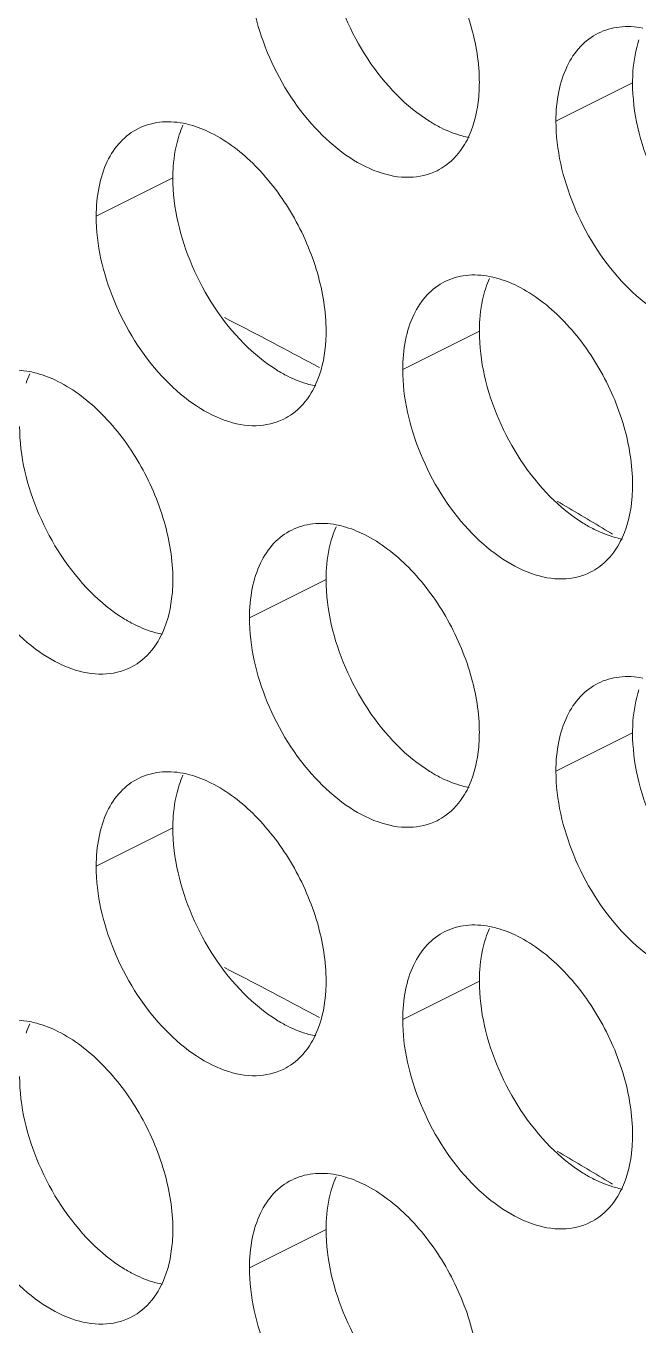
# Model space of a CAD drawing. Header units: millimetres. Extents: x 0 to 2524, y 0 to 1785.
# Drawn here: x 1869.12 to 1873.65, y 850.11 to 859.71 of the extents above; entities that cross this region are included whole.
import ezdxf

# ---------------------------------------------------------------- set-up
doc = ezdxf.new("R2010")
doc.units = ezdxf.units.MM
doc.header["$LTSCALE"] = 0.1
doc.layers.add('标注', color=251, linetype='Continuous', lineweight=9)

msp = doc.modelspace()

# ---------------------------------------------------------------- linework, layer by layer
at = {"layer": '标注'}
for p, q in [((1873.6018, 859.2898), (1873.0361, 859.0069)), ((1870.2077, 858.5868), (1869.642, 858.304)), ((1872.4705, 857.4555), (1871.9048, 857.1726)), ((1871.2165, 857.2263), (1871.2394, 857.214)), ((1871.2394, 857.214), (1871.291, 857.1864)), ((1873.3997, 855.9895), (1873.4383, 855.9663)), ((1873.4383, 855.9663), (1873.4548, 855.9564)), ((1871.3391, 855.6212), (1870.7734, 855.3383)), ((1873.6018, 854.4898), (1873.0361, 854.2069)), ((1870.2077, 853.7868), (1869.642, 853.504)), ((1872.4705, 852.6555), (1871.9048, 852.3726)), ((1871.2165, 852.4263), (1871.2394, 852.414)), ((1871.2394, 852.414), (1871.291, 852.3864)), ((1873.3997, 851.1895), (1873.4383, 851.1663)), ((1873.4383, 851.1663), (1873.4548, 851.1564)), ((1871.3391, 850.8212), (1870.7734, 850.5383))]:
    msp.add_line(p, q, dxfattribs=at)
for centre, radius, start, end in [((1870.9522, 858.6758), 0.734, 155.87957, 161.78032), ((1871.9561, 859.0463), 0.4532, 296.52559, 305.90341), ((1873.215, 857.5444), 0.734, 155.87957, 161.78032), ((1848.0084, 813.8082), 49.2316, 61.87434, 62.69876), ((1869.8209, 856.8415), 0.734, 155.87957, 161.78032), ((1870.8248, 857.212), 0.4532, 296.52559, 305.90341), ((1846.0335, 810.2789), 53.2763, 59.09179, 59.53592), ((1872.0836, 855.7101), 0.734, 155.87957, 161.78032), ((1873.0875, 856.0806), 0.4532, 296.52559, 305.90341), ((1869.6934, 855.3777), 0.4532, 296.52559, 305.90341), ((1870.9522, 853.8758), 0.734, 155.87957, 161.78032), ((1871.9561, 854.2463), 0.4532, 296.52559, 305.90341), ((1873.215, 852.7444), 0.734, 155.87957, 161.78032), ((1848.0084, 809.0082), 49.2316, 61.87434, 62.69876), ((1869.8209, 852.0415), 0.734, 155.87957, 161.78032), ((1870.8248, 852.412), 0.4532, 296.52559, 305.90341), ((1846.0335, 805.4789), 53.2763, 59.09179, 59.53592), ((1872.0836, 850.9101), 0.734, 155.87957, 161.78032), ((1873.0875, 851.2806), 0.4532, 296.52559, 305.90341), ((1869.6934, 850.5777), 0.4532, 296.52559, 305.90341)]:
    msp.add_arc(centre, radius, start, end, dxfattribs=at)
for points, knots in [([(1871.6219, 860.7533), (1871.7426, 860.693), (1871.9731, 860.5126), (1872.2393, 860.1545), (1872.4204, 859.7358), (1872.4705, 859.4347), (1872.4705, 859.2898)], [0, 0, 0, 0, 0.229676, 0.488215, 0.753207, 1, 1, 1, 1]), ([(1871.8629, 859.1991), (1871.7013, 859.3619), (1871.4503, 859.7491), (1871.3391, 860.1996), (1871.3391, 860.4212)], [0, 0, 0, 0, 0.508684, 1, 1, 1, 1]), ([(1872.1586, 858.6408), (1872.096, 858.6096), (1871.946, 858.5756), (1871.7082, 858.6234), (1871.4698, 858.754), (1871.162, 859.0316), (1870.876, 859.4943), (1870.7734, 859.9267), (1870.7734, 860.1383)], [0, 0, 0, 0, 0.090718, 0.191742, 0.308104, 0.439279, 0.725532, 1, 1, 1, 1]), ([(1873.3481, 859.6559), (1873.3964, 859.68), (1873.5064, 859.7118), (1873.6201, 859.705), (1873.677, 859.6941)], [0, 0, 0, 0, 0.482538, 1, 1, 1, 1]), ([(1873.0361, 859.0069), (1873.0361, 859.0798), (1873.0482, 859.2187), (1873.1072, 859.4089), (1873.2066, 859.5611), (1873.2991, 859.6315), (1873.3481, 859.6559)], [0, 0, 0, 0, 0.289235, 0.54966, 0.782932, 1, 1, 1, 1]), ([(1873.6018, 859.2898), (1873.6018, 859.3182), (1873.6055, 859.4257), (1873.6243, 859.5331), (1873.6492, 859.6082)], [0, 0, 0, 0, 0.264225, 1, 1, 1, 1]), ([(1872.4705, 859.2898), (1872.4705, 859.2542), (1872.4648, 859.1219), (1872.4355, 858.9893), (1872.3958, 858.9009)], [0, 0, 0, 0, 0.268874, 1, 1, 1, 1]), ([(1874.1256, 858.0678), (1873.9641, 858.2305), (1873.7131, 858.6177), (1873.6018, 859.0683), (1873.6018, 859.2898)], [0, 0, 0, 0, 0.508684, 1, 1, 1, 1]), ([(1872.1876, 858.9577), (1872.1592, 858.9719), (1872.0413, 859.0384), (1871.9358, 859.1257), (1871.8629, 859.1991)], [0, 0, 0, 0, 0.235002, 1, 1, 1, 1]), ([(1869.642, 858.304), (1869.642, 858.3768), (1869.654, 858.5158), (1869.7131, 858.706), (1869.8124, 858.8582), (1869.905, 858.9286), (1869.9539, 858.953)], [0, 0, 0, 0, 0.289235, 0.54966, 0.782932, 1, 1, 1, 1]), ([(1869.9539, 858.953), (1870.0023, 858.9771), (1870.1123, 859.0088), (1870.226, 859.002), (1870.2829, 858.9911)], [0, 0, 0, 0, 0.482538, 1, 1, 1, 1]), ([(1870.2829, 858.9911), (1870.3001, 858.9879), (1870.3717, 858.9712), (1870.4406, 858.944), (1870.4906, 858.919)], [0, 0, 0, 0, 0.238696, 1, 1, 1, 1]), ([(1870.4906, 858.919), (1870.6112, 858.8586), (1870.8417, 858.6783), (1871.1079, 858.3202), (1871.2891, 857.9015), (1871.3391, 857.6004), (1871.3391, 857.4555)], [0, 0, 0, 0, 0.229676, 0.488215, 0.753207, 1, 1, 1, 1]), ([(1872.3953, 858.8855), (1872.3781, 858.8888), (1872.3065, 858.9054), (1872.2376, 858.9327), (1872.1876, 858.9577)], [0, 0, 0, 0, 0.238696, 1, 1, 1, 1]), ([(1874.4213, 857.5094), (1874.3587, 857.4782), (1874.2088, 857.4442), (1873.971, 857.492), (1873.7326, 857.6226), (1873.4248, 857.9002), (1873.1388, 858.3629), (1873.0361, 858.7953), (1873.0361, 859.0069)], [0, 0, 0, 0, 0.090718, 0.191742, 0.308104, 0.439279, 0.725532, 1, 1, 1, 1]), ([(1870.2077, 858.5868), (1870.2077, 858.6153), (1870.2114, 858.7227), (1870.2302, 858.8301), (1870.2551, 858.9053)], [0, 0, 0, 0, 0.264225, 1, 1, 1, 1]), ([(1872.3958, 858.9009), (1872.3856, 858.878), (1872.3423, 858.794), (1872.2782, 858.7199), (1872.2219, 858.6792)], [0, 0, 0, 0, 0.265525, 1, 1, 1, 1]), ([(1870.7315, 857.3648), (1870.57, 857.5276), (1870.319, 857.9147), (1870.2077, 858.3653), (1870.2077, 858.5868)], [0, 0, 0, 0, 0.508684, 1, 1, 1, 1]), ([(1871.0272, 856.8065), (1870.9646, 856.7753), (1870.8147, 856.7413), (1870.5769, 856.7891), (1870.3385, 856.9197), (1870.0307, 857.1972), (1869.7446, 857.6599), (1869.642, 858.0923), (1869.642, 858.304)], [0, 0, 0, 0, 0.090718, 0.191742, 0.308104, 0.439279, 0.725532, 1, 1, 1, 1]), ([(1872.2167, 857.8216), (1872.265, 857.8457), (1872.3751, 857.8775), (1872.4887, 857.8707), (1872.5456, 857.8598)], [0, 0, 0, 0, 0.482538, 1, 1, 1, 1]), ([(1872.5456, 857.8598), (1872.5628, 857.8565), (1872.6344, 857.8399), (1872.7033, 857.8126), (1872.7533, 857.7876)], [0, 0, 0, 0, 0.238696, 1, 1, 1, 1]), ([(1871.9048, 857.1726), (1871.9048, 857.2455), (1871.9168, 857.3844), (1871.9758, 857.5746), (1872.0752, 857.7268), (1872.1678, 857.7972), (1872.2167, 857.8216)], [0, 0, 0, 0, 0.289235, 0.54966, 0.782932, 1, 1, 1, 1]), ([(1872.4705, 857.4555), (1872.4705, 857.4839), (1872.4742, 857.5913), (1872.493, 857.6988), (1872.5178, 857.7739)], [0, 0, 0, 0, 0.264225, 1, 1, 1, 1]), ([(1872.7533, 857.7876), (1872.874, 857.7273), (1873.1045, 857.5469), (1873.3707, 857.1888), (1873.5518, 856.7701), (1873.6018, 856.469), (1873.6018, 856.3241)], [0, 0, 0, 0, 0.229676, 0.488215, 0.753207, 1, 1, 1, 1]), ([(1871.3391, 857.4555), (1871.3391, 857.4198), (1871.3334, 857.2876), (1871.3042, 857.155), (1871.2645, 857.0666)], [0, 0, 0, 0, 0.268874, 1, 1, 1, 1]), ([(1872.9943, 856.2334), (1872.8327, 856.3962), (1872.5817, 856.7834), (1872.4705, 857.234), (1872.4705, 857.4555)], [0, 0, 0, 0, 0.508684, 1, 1, 1, 1]), ([(1871.0562, 857.1233), (1871.0278, 857.1376), (1870.9099, 857.2041), (1870.8044, 857.2914), (1870.7315, 857.3648)], [0, 0, 0, 0, 0.235002, 1, 1, 1, 1]), ([(1868.8226, 857.1187), (1868.8709, 857.1428), (1868.981, 857.1745), (1869.0946, 857.1677), (1869.1515, 857.1568)], [0, 0, 0, 0, 0.482538, 1, 1, 1, 1]), ([(1869.1515, 857.1568), (1869.1687, 857.1535), (1869.2403, 857.1369), (1869.3092, 857.1096), (1869.3592, 857.0847)], [0, 0, 0, 0, 0.238696, 1, 1, 1, 1]), ([(1871.2639, 857.0512), (1871.2467, 857.0545), (1871.1752, 857.0711), (1871.1062, 857.0983), (1871.0562, 857.1233)], [0, 0, 0, 0, 0.238696, 1, 1, 1, 1]), ([(1873.2899, 855.6751), (1873.2273, 855.6439), (1873.0774, 855.6099), (1872.8396, 855.6577), (1872.6012, 855.7883), (1872.2934, 856.0659), (1872.0074, 856.5286), (1871.9048, 856.961), (1871.9048, 857.1726)], [0, 0, 0, 0, 0.090718, 0.191742, 0.308104, 0.439279, 0.725532, 1, 1, 1, 1]), ([(1869.3592, 857.0847), (1869.4798, 857.0243), (1869.7104, 856.844), (1869.9766, 856.4859), (1870.1577, 856.0672), (1870.2077, 855.7661), (1870.2077, 855.6212)], [0, 0, 0, 0, 0.229676, 0.488215, 0.753207, 1, 1, 1, 1]), ([(1871.2645, 857.0666), (1871.2542, 857.0437), (1871.2109, 856.9597), (1871.1468, 856.8856), (1871.0906, 856.8449)], [0, 0, 0, 0, 0.265525, 1, 1, 1, 1]), ([(1869.6002, 855.5305), (1869.4386, 855.6933), (1869.1876, 856.0804), (1869.0764, 856.531), (1869.0764, 856.7525)], [0, 0, 0, 0, 0.508684, 1, 1, 1, 1]), ([(1869.8958, 854.9722), (1869.8332, 854.9409), (1869.6833, 854.907), (1869.4455, 854.9547), (1869.2071, 855.0854), (1868.8993, 855.3629), (1868.6133, 855.8256), (1868.5107, 856.258), (1868.5107, 856.4697)], [0, 0, 0, 0, 0.090718, 0.191742, 0.308104, 0.439279, 0.725532, 1, 1, 1, 1]), ([(1873.6018, 856.3241), (1873.6018, 856.2885), (1873.5961, 856.1562), (1873.5669, 856.0236), (1873.5272, 855.9352)], [0, 0, 0, 0, 0.268874, 1, 1, 1, 1]), ([(1873.319, 855.992), (1873.2906, 856.0062), (1873.1726, 856.0727), (1873.0672, 856.16), (1872.9943, 856.2334)], [0, 0, 0, 0, 0.235002, 1, 1, 1, 1]), ([(1871.0853, 855.9873), (1871.1336, 856.0114), (1871.2437, 856.0431), (1871.3574, 856.0363), (1871.4142, 856.0255)], [0, 0, 0, 0, 0.482538, 1, 1, 1, 1]), ([(1870.7734, 855.3383), (1870.7734, 855.4112), (1870.7854, 855.5501), (1870.8444, 855.7403), (1870.9438, 855.8925), (1871.0364, 855.9629), (1871.0853, 855.9873)], [0, 0, 0, 0, 0.289235, 0.54966, 0.782932, 1, 1, 1, 1]), ([(1871.3391, 855.6212), (1871.3391, 855.6496), (1871.3428, 855.757), (1871.3616, 855.8644), (1871.3864, 855.9396)], [0, 0, 0, 0, 0.264225, 1, 1, 1, 1]), ([(1871.4142, 856.0255), (1871.4315, 856.0222), (1871.503, 856.0056), (1871.5719, 855.9783), (1871.6219, 855.9533)], [0, 0, 0, 0, 0.238696, 1, 1, 1, 1]), ([(1871.6219, 855.9533), (1871.7426, 855.893), (1871.9731, 855.7126), (1872.2393, 855.3545), (1872.4204, 854.9358), (1872.4705, 854.6347), (1872.4705, 854.4898)], [0, 0, 0, 0, 0.229676, 0.488215, 0.753207, 1, 1, 1, 1]), ([(1873.5267, 855.9198), (1873.5095, 855.9231), (1873.4379, 855.9397), (1873.369, 855.967), (1873.319, 855.992)], [0, 0, 0, 0, 0.238696, 1, 1, 1, 1]), ([(1873.5272, 855.9352), (1873.5169, 855.9123), (1873.4737, 855.8284), (1873.4095, 855.7542), (1873.3533, 855.7135)], [0, 0, 0, 0, 0.265525, 1, 1, 1, 1]), ([(1870.2077, 855.6212), (1870.2077, 855.5855), (1870.202, 855.4533), (1870.1728, 855.3206), (1870.1331, 855.2323)], [0, 0, 0, 0, 0.268874, 1, 1, 1, 1]), ([(1871.8629, 854.3991), (1871.7013, 854.5619), (1871.4503, 854.9491), (1871.3391, 855.3996), (1871.3391, 855.6212)], [0, 0, 0, 0, 0.508684, 1, 1, 1, 1]), ([(1869.9249, 855.289), (1869.8965, 855.3032), (1869.7785, 855.3697), (1869.673, 855.4571), (1869.6002, 855.5305)], [0, 0, 0, 0, 0.235002, 1, 1, 1, 1]), ([(1870.1326, 855.2169), (1870.1154, 855.2201), (1870.0438, 855.2368), (1869.9749, 855.264), (1869.9249, 855.289)], [0, 0, 0, 0, 0.238696, 1, 1, 1, 1]), ([(1872.1586, 853.8408), (1872.096, 853.8096), (1871.946, 853.7756), (1871.7082, 853.8234), (1871.4698, 853.954), (1871.162, 854.2316), (1870.876, 854.6943), (1870.7734, 855.1267), (1870.7734, 855.3383)], [0, 0, 0, 0, 0.090718, 0.191742, 0.308104, 0.439279, 0.725532, 1, 1, 1, 1]), ([(1870.1331, 855.2323), (1870.1228, 855.2094), (1870.0795, 855.1254), (1870.0154, 855.0513), (1869.9592, 855.0106)], [0, 0, 0, 0, 0.265525, 1, 1, 1, 1]), ([(1873.3481, 854.8559), (1873.3964, 854.88), (1873.5064, 854.9118), (1873.6201, 854.905), (1873.677, 854.8941)], [0, 0, 0, 0, 0.482538, 1, 1, 1, 1]), ([(1873.0361, 854.2069), (1873.0361, 854.2798), (1873.0482, 854.4187), (1873.1072, 854.6089), (1873.2066, 854.7611), (1873.2991, 854.8315), (1873.3481, 854.8559)], [0, 0, 0, 0, 0.289235, 0.54966, 0.782932, 1, 1, 1, 1]), ([(1873.6018, 854.4898), (1873.6018, 854.5182), (1873.6055, 854.6257), (1873.6243, 854.7331), (1873.6492, 854.8082)], [0, 0, 0, 0, 0.264225, 1, 1, 1, 1]), ([(1872.4705, 854.4898), (1872.4705, 854.4542), (1872.4648, 854.3219), (1872.4355, 854.1893), (1872.3958, 854.1009)], [0, 0, 0, 0, 0.268874, 1, 1, 1, 1]), ([(1874.1256, 853.2678), (1873.9641, 853.4305), (1873.7131, 853.8177), (1873.6018, 854.2683), (1873.6018, 854.4898)], [0, 0, 0, 0, 0.508684, 1, 1, 1, 1]), ([(1872.1876, 854.1577), (1872.1592, 854.1719), (1872.0413, 854.2384), (1871.9358, 854.3257), (1871.8629, 854.3991)], [0, 0, 0, 0, 0.235002, 1, 1, 1, 1]), ([(1869.642, 853.504), (1869.642, 853.5768), (1869.654, 853.7158), (1869.7131, 853.906), (1869.8124, 854.0582), (1869.905, 854.1286), (1869.9539, 854.153)], [0, 0, 0, 0, 0.289235, 0.54966, 0.782932, 1, 1, 1, 1]), ([(1869.9539, 854.153), (1870.0023, 854.1771), (1870.1123, 854.2088), (1870.226, 854.202), (1870.2829, 854.1911)], [0, 0, 0, 0, 0.482538, 1, 1, 1, 1]), ([(1870.2829, 854.1911), (1870.3001, 854.1879), (1870.3717, 854.1712), (1870.4406, 854.144), (1870.4906, 854.119)], [0, 0, 0, 0, 0.238696, 1, 1, 1, 1]), ([(1870.4906, 854.119), (1870.6112, 854.0586), (1870.8417, 853.8783), (1871.1079, 853.5202), (1871.2891, 853.1015), (1871.3391, 852.8004), (1871.3391, 852.6555)], [0, 0, 0, 0, 0.229676, 0.488215, 0.753207, 1, 1, 1, 1]), ([(1872.3953, 854.0855), (1872.3781, 854.0888), (1872.3065, 854.1054), (1872.2376, 854.1327), (1872.1876, 854.1577)], [0, 0, 0, 0, 0.238696, 1, 1, 1, 1]), ([(1874.4213, 852.7094), (1874.3587, 852.6782), (1874.2088, 852.6442), (1873.971, 852.692), (1873.7326, 852.8226), (1873.4248, 853.1002), (1873.1388, 853.5629), (1873.0361, 853.9953), (1873.0361, 854.2069)], [0, 0, 0, 0, 0.090718, 0.191742, 0.308104, 0.439279, 0.725532, 1, 1, 1, 1]), ([(1870.2077, 853.7868), (1870.2077, 853.8153), (1870.2114, 853.9227), (1870.2302, 854.0301), (1870.2551, 854.1053)], [0, 0, 0, 0, 0.264225, 1, 1, 1, 1]), ([(1872.3958, 854.1009), (1872.3856, 854.078), (1872.3423, 853.994), (1872.2782, 853.9199), (1872.2219, 853.8792)], [0, 0, 0, 0, 0.265525, 1, 1, 1, 1]), ([(1870.7315, 852.5648), (1870.57, 852.7276), (1870.319, 853.1147), (1870.2077, 853.5653), (1870.2077, 853.7868)], [0, 0, 0, 0, 0.508684, 1, 1, 1, 1]), ([(1871.0272, 852.0065), (1870.9646, 851.9753), (1870.8147, 851.9413), (1870.5769, 851.9891), (1870.3385, 852.1197), (1870.0307, 852.3972), (1869.7446, 852.8599), (1869.642, 853.2923), (1869.642, 853.504)], [0, 0, 0, 0, 0.090718, 0.191742, 0.308104, 0.439279, 0.725532, 1, 1, 1, 1]), ([(1872.2167, 853.0216), (1872.265, 853.0457), (1872.3751, 853.0775), (1872.4887, 853.0707), (1872.5456, 853.0598)], [0, 0, 0, 0, 0.482538, 1, 1, 1, 1]), ([(1872.5456, 853.0598), (1872.5628, 853.0565), (1872.6344, 853.0399), (1872.7033, 853.0126), (1872.7533, 852.9876)], [0, 0, 0, 0, 0.238696, 1, 1, 1, 1]), ([(1871.9048, 852.3726), (1871.9048, 852.4455), (1871.9168, 852.5844), (1871.9758, 852.7746), (1872.0752, 852.9268), (1872.1678, 852.9972), (1872.2167, 853.0216)], [0, 0, 0, 0, 0.289235, 0.54966, 0.782932, 1, 1, 1, 1]), ([(1872.4705, 852.6555), (1872.4705, 852.6839), (1872.4742, 852.7913), (1872.493, 852.8988), (1872.5178, 852.9739)], [0, 0, 0, 0, 0.264225, 1, 1, 1, 1]), ([(1872.7533, 852.9876), (1872.874, 852.9273), (1873.1045, 852.7469), (1873.3707, 852.3888), (1873.5518, 851.9701), (1873.6018, 851.669), (1873.6018, 851.5241)], [0, 0, 0, 0, 0.229676, 0.488215, 0.753207, 1, 1, 1, 1]), ([(1871.3391, 852.6555), (1871.3391, 852.6198), (1871.3334, 852.4876), (1871.3042, 852.355), (1871.2645, 852.2666)], [0, 0, 0, 0, 0.268874, 1, 1, 1, 1]), ([(1872.9943, 851.4334), (1872.8327, 851.5962), (1872.5817, 851.9834), (1872.4705, 852.434), (1872.4705, 852.6555)], [0, 0, 0, 0, 0.508684, 1, 1, 1, 1]), ([(1871.0562, 852.3233), (1871.0278, 852.3376), (1870.9099, 852.4041), (1870.8044, 852.4914), (1870.7315, 852.5648)], [0, 0, 0, 0, 0.235002, 1, 1, 1, 1]), ([(1868.8226, 852.3187), (1868.8709, 852.3428), (1868.981, 852.3745), (1869.0946, 852.3677), (1869.1515, 852.3568)], [0, 0, 0, 0, 0.482538, 1, 1, 1, 1]), ([(1869.1515, 852.3568), (1869.1687, 852.3535), (1869.2403, 852.3369), (1869.3092, 852.3096), (1869.3592, 852.2847)], [0, 0, 0, 0, 0.238696, 1, 1, 1, 1]), ([(1871.2639, 852.2512), (1871.2467, 852.2545), (1871.1752, 852.2711), (1871.1062, 852.2983), (1871.0562, 852.3233)], [0, 0, 0, 0, 0.238696, 1, 1, 1, 1]), ([(1873.2899, 850.8751), (1873.2273, 850.8439), (1873.0774, 850.8099), (1872.8396, 850.8577), (1872.6012, 850.9883), (1872.2934, 851.2659), (1872.0074, 851.7286), (1871.9048, 852.161), (1871.9048, 852.3726)], [0, 0, 0, 0, 0.090718, 0.191742, 0.308104, 0.439279, 0.725532, 1, 1, 1, 1]), ([(1869.3592, 852.2847), (1869.4798, 852.2243), (1869.7104, 852.044), (1869.9766, 851.6859), (1870.1577, 851.2672), (1870.2077, 850.9661), (1870.2077, 850.8212)], [0, 0, 0, 0, 0.229676, 0.488215, 0.753207, 1, 1, 1, 1]), ([(1871.2645, 852.2666), (1871.2542, 852.2437), (1871.2109, 852.1597), (1871.1468, 852.0856), (1871.0906, 852.0449)], [0, 0, 0, 0, 0.265525, 1, 1, 1, 1]), ([(1869.6002, 850.7305), (1869.4386, 850.8933), (1869.1876, 851.2804), (1869.0764, 851.731), (1869.0764, 851.9525)], [0, 0, 0, 0, 0.508684, 1, 1, 1, 1]), ([(1869.8958, 850.1722), (1869.8332, 850.1409), (1869.6833, 850.107), (1869.4455, 850.1547), (1869.2071, 850.2854), (1868.8993, 850.5629), (1868.6133, 851.0256), (1868.5107, 851.458), (1868.5107, 851.6697)], [0, 0, 0, 0, 0.090718, 0.191742, 0.308104, 0.439279, 0.725532, 1, 1, 1, 1]), ([(1873.6018, 851.5241), (1873.6018, 851.4885), (1873.5961, 851.3562), (1873.5669, 851.2236), (1873.5272, 851.1352)], [0, 0, 0, 0, 0.268874, 1, 1, 1, 1]), ([(1873.319, 851.192), (1873.2906, 851.2062), (1873.1726, 851.2727), (1873.0672, 851.36), (1872.9943, 851.4334)], [0, 0, 0, 0, 0.235002, 1, 1, 1, 1]), ([(1871.0853, 851.1873), (1871.1336, 851.2114), (1871.2437, 851.2431), (1871.3574, 851.2363), (1871.4142, 851.2255)], [0, 0, 0, 0, 0.482538, 1, 1, 1, 1]), ([(1870.7734, 850.5383), (1870.7734, 850.6112), (1870.7854, 850.7501), (1870.8444, 850.9403), (1870.9438, 851.0925), (1871.0364, 851.1629), (1871.0853, 851.1873)], [0, 0, 0, 0, 0.289235, 0.54966, 0.782932, 1, 1, 1, 1]), ([(1871.3391, 850.8212), (1871.3391, 850.8496), (1871.3428, 850.957), (1871.3616, 851.0644), (1871.3864, 851.1396)], [0, 0, 0, 0, 0.264225, 1, 1, 1, 1]), ([(1871.4142, 851.2255), (1871.4315, 851.2222), (1871.503, 851.2056), (1871.5719, 851.1783), (1871.6219, 851.1533)], [0, 0, 0, 0, 0.238696, 1, 1, 1, 1]), ([(1871.6219, 851.1533), (1871.7426, 851.093), (1871.9731, 850.9126), (1872.2393, 850.5545), (1872.4204, 850.1358), (1872.4705, 849.8347), (1872.4705, 849.6898)], [0, 0, 0, 0, 0.229676, 0.488215, 0.753207, 1, 1, 1, 1]), ([(1873.5267, 851.1198), (1873.5095, 851.1231), (1873.4379, 851.1397), (1873.369, 851.167), (1873.319, 851.192)], [0, 0, 0, 0, 0.238696, 1, 1, 1, 1]), ([(1873.5272, 851.1352), (1873.5169, 851.1123), (1873.4737, 851.0284), (1873.4095, 850.9542), (1873.3533, 850.9135)], [0, 0, 0, 0, 0.265525, 1, 1, 1, 1]), ([(1870.2077, 850.8212), (1870.2077, 850.7855), (1870.202, 850.6533), (1870.1728, 850.5206), (1870.1331, 850.4323)], [0, 0, 0, 0, 0.268874, 1, 1, 1, 1]), ([(1871.8629, 849.5991), (1871.7013, 849.7619), (1871.4503, 850.1491), (1871.3391, 850.5996), (1871.3391, 850.8212)], [0, 0, 0, 0, 0.508684, 1, 1, 1, 1]), ([(1869.9249, 850.489), (1869.8965, 850.5032), (1869.7785, 850.5697), (1869.673, 850.6571), (1869.6002, 850.7305)], [0, 0, 0, 0, 0.235002, 1, 1, 1, 1]), ([(1870.1326, 850.4169), (1870.1154, 850.4201), (1870.0438, 850.4368), (1869.9749, 850.464), (1869.9249, 850.489)], [0, 0, 0, 0, 0.238696, 1, 1, 1, 1]), ([(1872.1586, 849.0408), (1872.096, 849.0096), (1871.946, 848.9756), (1871.7082, 849.0234), (1871.4698, 849.154), (1871.162, 849.4316), (1870.876, 849.8943), (1870.7734, 850.3267), (1870.7734, 850.5383)], [0, 0, 0, 0, 0.090718, 0.191742, 0.308104, 0.439279, 0.725532, 1, 1, 1, 1]), ([(1870.1331, 850.4323), (1870.1228, 850.4094), (1870.0795, 850.3254), (1870.0154, 850.2513), (1869.9592, 850.2106)], [0, 0, 0, 0, 0.265525, 1, 1, 1, 1])]:
    msp.add_open_spline(points, degree=3, knots=knots, dxfattribs=at)

doc.saveas('drawing.dxf')
